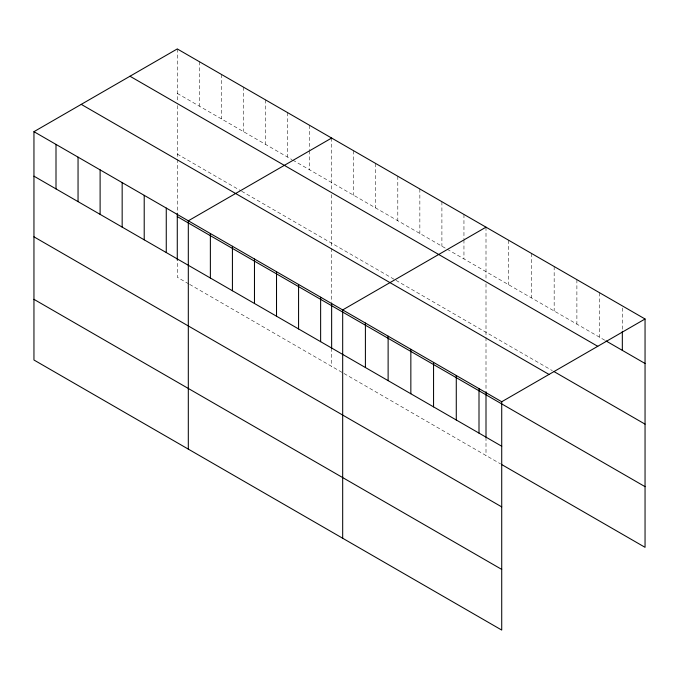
<?xml version="1.0" encoding="UTF-8"?>
<svg xmlns="http://www.w3.org/2000/svg" width="679" height="679" viewBox="0 0 679 679"><rect width="100%" height="100%" fill="white"/><g stroke="black" fill="none" stroke-linecap="round" stroke-linejoin="round"><path stroke-width="0.51" stroke-dasharray="3.4 2.55" d="M177.278 93.413L291.945 159.616M292.827 160.125L446.315 248.743M447.198 249.252L605.065 340.391M177.278 154.082L240.79 190.748M241.665 191.257L395.153 279.875M396.035 280.385L552.35 370.632M188.745 283.873L177.278 277.253L177.278 260.065M189.628 284.382L343.107 373M343.99 373.509L500.55 463.893M622.329 307.994L622.329 330.24M599.608 292.759L599.608 337.242M576.887 279.646L576.887 324.129M554.166 266.524L554.166 311.007M531.445 253.411L531.445 297.894M508.724 240.29L508.724 284.773M486.003 227.176L486.003 279.748M486.003 283.788L486.003 336.495M486.003 337.531L486.003 390.663M486.003 437.301L486.003 455.499M463.952 214.445L463.952 238.804M463.952 239.865L463.952 258.928M441.902 201.714L441.902 246.197M419.851 188.983L419.851 233.466M397.801 176.251L397.801 220.734M375.742 163.52L375.742 208.003M353.691 150.78L353.691 195.272M331.641 138.049L331.641 190.629M331.641 194.669L331.641 247.368M331.641 248.412L331.641 302.588M331.641 348.174L331.641 366.38M309.59 125.318L309.59 149.677M309.59 150.738L309.59 169.801M287.54 112.587L287.54 157.07M265.481 99.855L265.481 144.338M243.43 87.124L243.43 131.607M221.379 74.393L221.379 118.876M199.329 61.662L199.329 106.145M177.278 48.93L177.278 101.502M177.278 105.551L177.278 158.249M177.278 159.293L177.278 213.461"/><path stroke-width="1.02" d="M33.95 131.675L501.722 401.747L501.722 630.07L33.95 360.006L33.95 131.675L177.278 48.93L645.05 318.994L645.05 547.325L501.458 464.419M331.641 138.049L188.312 220.802L188.312 449.125M486.003 227.176L342.683 309.921L342.683 538.243M501.722 401.747L645.05 318.994M605.974 340.917L645.05 363.486M129.978 76.235L597.749 346.307M554.166 371.676L645.05 424.146M81.251 104.371L549.022 374.443M177.278 216.584L645.05 486.656M33.95 176.167L501.722 446.23M33.95 236.827L501.722 506.899M33.95 299.337L501.722 569.401M622.329 331.301L622.329 350.364M486.003 391.707L486.003 437.301M479.001 388.626L479.001 433.109M456.28 375.512L456.28 419.995M433.558 362.391L433.558 406.874M410.846 349.278L410.846 393.761M388.125 336.156L388.125 380.639M365.404 323.043L365.404 367.526M331.641 303.623L331.641 348.174M320.632 297.19L320.632 341.673M298.573 284.459L298.573 328.942M276.523 271.727L276.523 316.21M254.472 258.996L254.472 303.479M232.422 246.265L232.422 290.748M210.371 233.534L210.371 278.017M177.278 213.461L177.278 260.065M166.262 208.071L166.262 252.554M144.211 195.34L144.211 239.823M122.161 182.609L122.161 227.092M100.11 169.877L100.11 214.36M78.051 157.146L78.051 201.629M56.001 144.415L56.001 188.898"/></g></svg>
